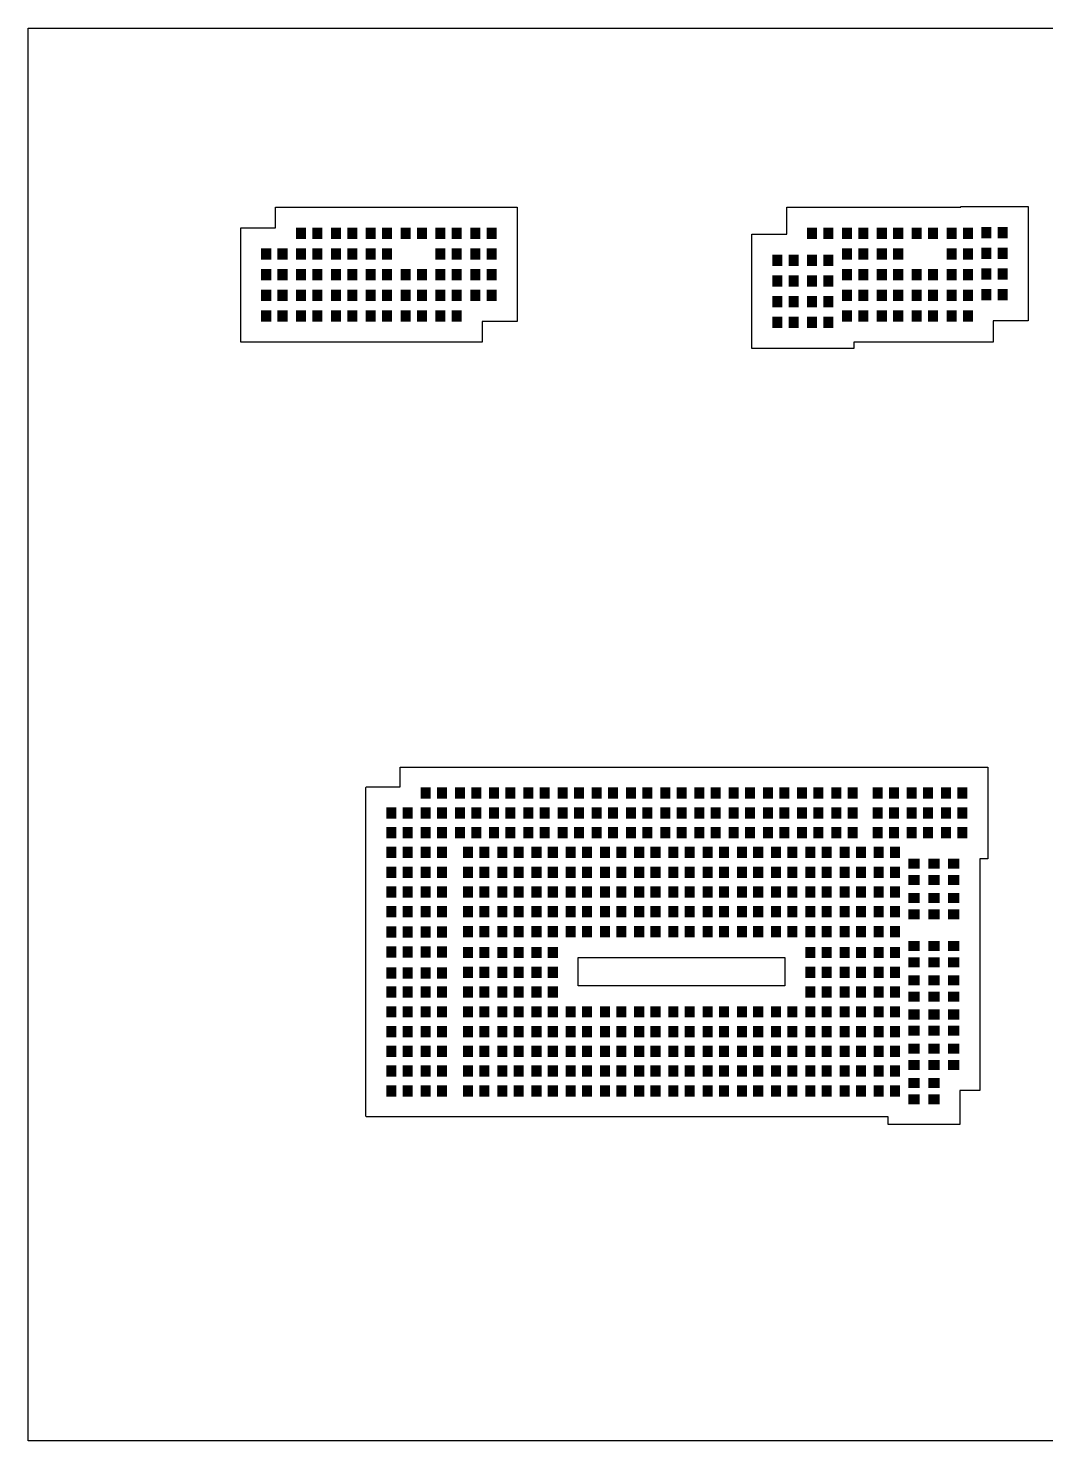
# Model space of a CAD drawing. Extents: x -28000 to 28000, y -22500 to 22500.
# Drawn here: x -28000 to 4405, y -22500 to 22500 of the extents above; entities that cross this region are included whole.
import ezdxf

# ---------------------------------------------------------------- set-up
doc = ezdxf.new("R2010")
doc.units = 0
doc.header["$MEASUREMENT"] = 0
doc.layers.get('0').update_dxf_attribs({"linetype": 'CONTINUOUS'})
doc.layers.add('PKG_OUTLINE', color=31, linetype='CONTINUOUS')
doc.layers.add('SOLDERMASK_PADS_BTM', color=12, linetype='CONTINUOUS')

msp = doc.modelspace()

# ---------------------------------------------------------------- linework, layer by layer
for points in [[(-16769, 12500), (-17359, 12500), (-17879, 12500), (-17879, 12500), (-18469, 12500), (-18989, 12500), (-18989, 12500), (-19579, 12500), (-20099, 12500), (-20099, 12500), (-20689, 12500), (-21209, 12500), (-21232, 12501), (-21233, 12525), (-21233, 13185), (-21233, 13845), (-21233, 14136), (-21233, 14505), (-21233, 14796), (-21233, 15456), (-21233, 16116), (-21232, 16139), (-21209, 16140), (-20689, 16140), (-20123, 16140), (-20123, 16776), (-20122, 16799), (-20099, 16800), (-19579, 16800), (-18528, 16800), (-18008, 16800), (-18008, 16800), (-17418, 16800), (-16898, 16800), (-16898, 16800), (-16308, 16800), (-15788, 16800), (-15788, 16800), (-15198, 16800), (-14678, 16800), (-14678, 16800), (-14088, 16800), (-13568, 16800), (-13568, 16800), (-12978, 16800), (-12458, 16800), (-12434, 16799), (-12433, 16776), (-12433, 16116), (-12433, 15456), (-12433, 15165), (-12433, 14796), (-12433, 14505), (-12433, 13845), (-12433, 13185), (-12434, 13161), (-12458, 13160), (-12978, 13160), (-13543, 13160), (-13543, 12525), (-13544, 12501), (-13568, 12500), (-14088, 12500), (-15139, 12500), (-15659, 12500), (-15659, 12500), (-16249, 12500), (-16769, 12500), (-16769, 12500)], [(-4954, 12299), (-4955, 12323), (-4955, 12983), (-4955, 13643), (-4955, 13934), (-4955, 14303), (-4955, 14594), (-4955, 15254), (-4955, 15914), (-4954, 15937), (-4930, 15938), (-4410, 15938), (-3845, 15938), (-3845, 16776), (-3844, 16799), (-3820, 16800), (-3300, 16800), (-2250, 16800), (-1730, 16800), (-1730, 16800), (-1140, 16800), (-620, 16800), (-620, 16800), (-30, 16800), (490, 16800), (490, 16800), (1080, 16800), (1600, 16800), (1600, 16800), (1705, 16800), (1706, 16817), (1730, 16818), (2250, 16818), (3300, 16818), (3820, 16818), (3844, 16817), (3845, 16794), (3845, 16134), (3845, 15474), (3845, 15183), (3845, 14814), (3845, 14523), (3845, 13863), (3845, 13203), (3844, 13179), (3820, 13178), (3300, 13178), (2735, 13178), (2735, 12525), (2734, 12501), (2710, 12500), (2190, 12500), (1140, 12500), (620, 12500), (620, 12500), (30, 12500), (-490, 12500), (-490, 12500), (-1080, 12500), (-1600, 12500), (-1600, 12500), (-1705, 12500), (-1705, 12323), (-1706, 12299), (-1730, 12298), (-2250, 12298), (-3300, 12298), (-3820, 12298), (-3820, 12298), (-4410, 12298), (-4930, 12298), (-4954, 12299)], [(-16700, -12185), (-17220, -12185), (-17243, -12184), (-17244, -12161), (-17244, -11531), (-17244, -10901), (-17244, -10550), (-17244, -10271), (-17244, -9920), (-17244, -9641), (-17244, -9290), (-17244, -9011), (-17244, -8660), (-17244, -8400), (-17244, -8400), (-17244, -7732), (-17244, -7102), (-17244, -6789), (-17244, -6121), (-17244, -5491), (-17244, -5491), (-17244, -5192), (-17244, -4841), (-17244, -4562), (-17244, -4211), (-17244, -3932), (-17244, -3581), (-17244, -3302), (-17244, -2951), (-17244, -2321), (-17244, -1691), (-17243, -1668), (-17220, -1667), (-16700, -1667), (-16154, -1667), (-16154, -1061), (-16153, -1038), (-16130, -1037), (-15610, -1037), (-15040, -1037), (-14559, -1037), (-14520, -1037), (-14039, -1037), (-13950, -1037), (-13469, -1037), (-13430, -1037), (-12949, -1037), (-12860, -1037), (-12379, -1037), (-12340, -1037), (-11859, -1037), (-11770, -1037), (-11289, -1037), (-11250, -1037), (-10769, -1037), (-10680, -1037), (-10199, -1037), (-10160, -1037), (-9679, -1037), (-9590, -1037), (-9109, -1037), (-9070, -1037), (-8589, -1037), (-8500, -1037), (-8019, -1037), (-7980, -1037), (-7499, -1037), (-7410, -1037), (-6929, -1037), (-6890, -1037), (-6409, -1037), (-6320, -1037), (-5839, -1037), (-5800, -1037), (-5319, -1037), (-5230, -1037), (-4749, -1037), (-4710, -1037), (-4229, -1037), (-4140, -1037), (-3659, -1037), (-3620, -1037), (-3139, -1037), (-3050, -1037), (-2569, -1037), (-2530, -1037), (-2049, -1037), (-1736, -1037), (-1479, -1037), (-1216, -1037), (-959, -1037), (-646, -1037), (-166, -1037), (-126, -1037), (354, -1037), (444, -1037), (924, -1037), (964, -1037), (1444, -1037), (2014, -1037), (2534, -1037), (2558, -1038), (2559, -1061), (2559, -1691), (2559, -2321), (2559, -2672), (2559, -3302), (2559, -3932), (2558, -3956), (2534, -3957), (2304, -3957), (2304, -4421), (2304, -4902), (2304, -4941), (2304, -5422), (2304, -5955), (2304, -5992), (2304, -6475), (2304, -6512), (2304, -7045), (2304, -7526), (2304, -7565), (2304, -8046), (2304, -8135), (2304, -8616), (2304, -8655), (2304, -9136), (2304, -9225), (2304, -9706), (2304, -9745), (2304, -10226), (2304, -10796), (2304, -11316), (2303, -11339), (2280, -11340), (1674, -11340), (1674, -11886), (1674, -12406), (1673, -12429), (1650, -12430), (1020, -12430), (39, -12430), (-591, -12430), (-614, -12429), (-616, -12406), (-616, -12185), (-698, -12185), (-1179, -12185), (-1218, -12185), (-1699, -12185), (-1788, -12185), (-2269, -12185), (-2308, -12185), (-2789, -12185), (-2878, -12185), (-3359, -12185), (-3398, -12185), (-3879, -12185), (-3968, -12185), (-4449, -12185), (-4488, -12185), (-4969, -12185), (-5058, -12185), (-5539, -12185), (-5578, -12185), (-6059, -12185), (-6148, -12185), (-6629, -12185), (-6668, -12185), (-7149, -12185), (-7238, -12185), (-7719, -12185), (-7758, -12185), (-8239, -12185), (-8328, -12185), (-8809, -12185), (-8848, -12185), (-9329, -12185), (-9418, -12185), (-9899, -12185), (-9938, -12185), (-10419, -12185), (-10508, -12185), (-10989, -12185), (-11028, -12185), (-11509, -12185), (-11598, -12185), (-12079, -12185), (-12118, -12185), (-12599, -12185), (-12688, -12185), (-13169, -12185), (-13208, -12185), (-13689, -12185), (-14039, -12185), (-14259, -12185), (-14559, -12185), (-14779, -12185), (-15129, -12185), (-15610, -12185), (-15649, -12185), (-16130, -12185), (-16700, -12185)], [(-10482, -8004), (-10482, -7108), (-3904, -7108), (-3904, -8004), (-10482, -8004)]]:
    msp.add_lwpolyline(points)
at = {"layer": 'PKG_OUTLINE'}
msp.add_lwpolyline([(-28000, -22500), (-28000, 22500), (28000, 22500), (28000, -22500)], close=True, dxfattribs=at)
at = {"layer": 'SOLDERMASK_PADS_BTM'}
for points in [[(-19473, 15790), (-19153, 15790), (-19473, 16150), (-19153, 16150)], [(-18953, 15790), (-18633, 15790), (-18953, 16150), (-18633, 16150)], [(-18363, 15790), (-18043, 15790), (-18363, 16150), (-18043, 16150)], [(-17843, 15790), (-17523, 15790), (-17843, 16150), (-17523, 16150)], [(-17253, 15790), (-16933, 15790), (-17253, 16150), (-16933, 16150)], [(-16733, 15790), (-16413, 15790), (-16733, 16150), (-16413, 16150)], [(-16143, 15790), (-15823, 15790), (-16143, 16150), (-15823, 16150)], [(-15623, 15790), (-15303, 15790), (-15623, 16150), (-15303, 16150)], [(-15033, 15790), (-14713, 15790), (-15033, 16150), (-14713, 16150)], [(-14513, 15790), (-14193, 15790), (-14513, 16150), (-14193, 16150)], [(-13923, 15790), (-13603, 15790), (-13923, 16150), (-13603, 16150)], [(-13403, 15790), (-13083, 15790), (-13403, 16150), (-13083, 16150)], [(-3195, 15790), (-2875, 15790), (-3195, 16150), (-2875, 16150)], [(-2675, 15790), (-2355, 15790), (-2675, 16150), (-2355, 16150)], [(-2085, 15790), (-1765, 15790), (-2085, 16150), (-1765, 16150)], [(-1565, 15790), (-1245, 15790), (-1565, 16150), (-1245, 16150)], [(-975, 15790), (-655, 15790), (-975, 16150), (-655, 16150)], [(-455, 15790), (-135, 15790), (-455, 16150), (-135, 16150)], [(135, 15790), (455, 15790), (135, 16150), (455, 16150)], [(655, 15790), (975, 15790), (655, 16150), (975, 16150)], [(1245, 15790), (1565, 15790), (1245, 16150), (1565, 16150)], [(1765, 15790), (2085, 15790), (1765, 16150), (2085, 16150)], [(2355, 15808), (2675, 15808), (2355, 16168), (2675, 16168)], [(2875, 15808), (3195, 15808), (2875, 16168), (3195, 16168)], [(-20583, 15130), (-20263, 15130), (-20583, 15490), (-20263, 15490)], [(-20063, 15130), (-19743, 15130), (-20063, 15490), (-19743, 15490)], [(-19473, 15130), (-19153, 15130), (-19473, 15490), (-19153, 15490)], [(-18953, 15130), (-18633, 15130), (-18953, 15490), (-18633, 15490)], [(-18363, 15130), (-18043, 15130), (-18363, 15490), (-18043, 15490)], [(-17843, 15130), (-17523, 15130), (-17843, 15490), (-17523, 15490)], [(-17253, 15130), (-16933, 15130), (-17253, 15490), (-16933, 15490)], [(-16733, 15130), (-16413, 15130), (-16733, 15490), (-16413, 15490)], [(-15033, 15130), (-14713, 15130), (-15033, 15490), (-14713, 15490)], [(-14513, 15130), (-14193, 15130), (-14513, 15490), (-14193, 15490)], [(-13923, 15130), (-13603, 15130), (-13923, 15490), (-13603, 15490)], [(-13403, 15130), (-13083, 15130), (-13403, 15490), (-13083, 15490)], [(-2085, 15130), (-1765, 15130), (-2085, 15490), (-1765, 15490)], [(-1565, 15130), (-1245, 15130), (-1565, 15490), (-1245, 15490)], [(-975, 15130), (-655, 15130), (-975, 15490), (-655, 15490)], [(-455, 15130), (-135, 15130), (-455, 15490), (-135, 15490)], [(1245, 15130), (1565, 15130), (1245, 15490), (1565, 15490)], [(1765, 15130), (2085, 15130), (1765, 15490), (2085, 15490)], [(2355, 15148), (2675, 15148), (2355, 15508), (2675, 15508)], [(2875, 15148), (3195, 15148), (2875, 15508), (3195, 15508)], [(-4305, 14928), (-3985, 14928), (-4305, 15288), (-3985, 15288)], [(-3785, 14928), (-3465, 14928), (-3785, 15288), (-3465, 15288)], [(-3195, 14928), (-2875, 14928), (-3195, 15288), (-2875, 15288)], [(-2675, 14928), (-2355, 14928), (-2675, 15288), (-2355, 15288)], [(-20583, 14470), (-20263, 14470), (-20583, 14830), (-20263, 14830)], [(-20063, 14470), (-19743, 14470), (-20063, 14830), (-19743, 14830)], [(-19473, 14470), (-19153, 14470), (-19473, 14830), (-19153, 14830)], [(-18953, 14470), (-18633, 14470), (-18953, 14830), (-18633, 14830)], [(-18363, 14470), (-18043, 14470), (-18363, 14830), (-18043, 14830)], [(-17843, 14470), (-17523, 14470), (-17843, 14830), (-17523, 14830)], [(-17253, 14470), (-16933, 14470), (-17253, 14830), (-16933, 14830)], [(-16733, 14470), (-16413, 14470), (-16733, 14830), (-16413, 14830)], [(-16143, 14470), (-15823, 14470), (-16143, 14830), (-15823, 14830)], [(-15623, 14470), (-15303, 14470), (-15623, 14830), (-15303, 14830)], [(-15033, 14470), (-14713, 14470), (-15033, 14830), (-14713, 14830)], [(-14513, 14470), (-14193, 14470), (-14513, 14830), (-14193, 14830)], [(-13923, 14470), (-13603, 14470), (-13923, 14830), (-13603, 14830)], [(-13403, 14470), (-13083, 14470), (-13403, 14830), (-13083, 14830)], [(-4305, 14268), (-3985, 14268), (-4305, 14628), (-3985, 14628)], [(-3785, 14268), (-3465, 14268), (-3785, 14628), (-3465, 14628)], [(-3195, 14268), (-2875, 14268), (-3195, 14628), (-2875, 14628)], [(-2675, 14268), (-2355, 14268), (-2675, 14628), (-2355, 14628)], [(-2085, 14470), (-1765, 14470), (-2085, 14830), (-1765, 14830)], [(-1565, 14470), (-1245, 14470), (-1565, 14830), (-1245, 14830)], [(-975, 14470), (-655, 14470), (-975, 14830), (-655, 14830)], [(-455, 14470), (-135, 14470), (-455, 14830), (-135, 14830)], [(135, 14470), (455, 14470), (135, 14830), (455, 14830)], [(655, 14470), (975, 14470), (655, 14830), (975, 14830)], [(1245, 14470), (1565, 14470), (1245, 14830), (1565, 14830)], [(1765, 14470), (2085, 14470), (1765, 14830), (2085, 14830)], [(2355, 14488), (2675, 14488), (2355, 14848), (2675, 14848)], [(2875, 14488), (3195, 14488), (2875, 14848), (3195, 14848)], [(-20583, 13810), (-20263, 13810), (-20583, 14170), (-20263, 14170)], [(-20063, 13810), (-19743, 13810), (-20063, 14170), (-19743, 14170)], [(-19473, 13810), (-19153, 13810), (-19473, 14170), (-19153, 14170)], [(-18953, 13810), (-18633, 13810), (-18953, 14170), (-18633, 14170)], [(-18363, 13810), (-18043, 13810), (-18363, 14170), (-18043, 14170)], [(-17843, 13810), (-17523, 13810), (-17843, 14170), (-17523, 14170)], [(-17253, 13810), (-16933, 13810), (-17253, 14170), (-16933, 14170)], [(-16733, 13810), (-16413, 13810), (-16733, 14170), (-16413, 14170)], [(-16143, 13810), (-15823, 13810), (-16143, 14170), (-15823, 14170)], [(-15623, 13810), (-15303, 13810), (-15623, 14170), (-15303, 14170)], [(-15033, 13810), (-14713, 13810), (-15033, 14170), (-14713, 14170)], [(-14513, 13810), (-14193, 13810), (-14513, 14170), (-14193, 14170)], [(-13923, 13810), (-13603, 13810), (-13923, 14170), (-13603, 14170)], [(-13403, 13810), (-13083, 13810), (-13403, 14170), (-13083, 14170)], [(-4305, 13608), (-3985, 13608), (-4305, 13968), (-3985, 13968)], [(-3785, 13608), (-3465, 13608), (-3785, 13968), (-3465, 13968)], [(-3195, 13608), (-2875, 13608), (-3195, 13968), (-2875, 13968)], [(-2675, 13608), (-2355, 13608), (-2675, 13968), (-2355, 13968)], [(-2085, 13810), (-1765, 13810), (-2085, 14170), (-1765, 14170)], [(-1565, 13810), (-1245, 13810), (-1565, 14170), (-1245, 14170)], [(-975, 13810), (-655, 13810), (-975, 14170), (-655, 14170)], [(-455, 13810), (-135, 13810), (-455, 14170), (-135, 14170)], [(135, 13810), (455, 13810), (135, 14170), (455, 14170)], [(655, 13810), (975, 13810), (655, 14170), (975, 14170)], [(1245, 13810), (1565, 13810), (1245, 14170), (1565, 14170)], [(1765, 13810), (2085, 13810), (1765, 14170), (2085, 14170)], [(2355, 13828), (2675, 13828), (2355, 14188), (2675, 14188)], [(2875, 13828), (3195, 13828), (2875, 14188), (3195, 14188)], [(-20583, 13150), (-20263, 13150), (-20583, 13510), (-20263, 13510)], [(-20063, 13150), (-19743, 13150), (-20063, 13510), (-19743, 13510)], [(-19473, 13150), (-19153, 13150), (-19473, 13510), (-19153, 13510)], [(-18953, 13150), (-18633, 13150), (-18953, 13510), (-18633, 13510)], [(-18363, 13150), (-18043, 13150), (-18363, 13510), (-18043, 13510)], [(-17843, 13150), (-17523, 13150), (-17843, 13510), (-17523, 13510)], [(-17253, 13150), (-16933, 13150), (-17253, 13510), (-16933, 13510)], [(-16733, 13150), (-16413, 13150), (-16733, 13510), (-16413, 13510)], [(-16143, 13150), (-15823, 13150), (-16143, 13510), (-15823, 13510)], [(-15623, 13150), (-15303, 13150), (-15623, 13510), (-15303, 13510)], [(-15033, 13150), (-14713, 13150), (-15033, 13510), (-14713, 13510)], [(-14513, 13150), (-14193, 13150), (-14513, 13510), (-14193, 13510)], [(-2085, 13150), (-1765, 13150), (-2085, 13510), (-1765, 13510)], [(-1565, 13150), (-1245, 13150), (-1565, 13510), (-1245, 13510)], [(-975, 13150), (-655, 13150), (-975, 13510), (-655, 13510)], [(-455, 13150), (-135, 13150), (-455, 13510), (-135, 13510)], [(135, 13150), (455, 13150), (135, 13510), (455, 13510)], [(655, 13150), (975, 13150), (655, 13510), (975, 13510)], [(1245, 13150), (1565, 13150), (1245, 13510), (1565, 13510)], [(1765, 13150), (2085, 13150), (1765, 13510), (2085, 13510)], [(-4305, 12948), (-3985, 12948), (-4305, 13308), (-3985, 13308)], [(-3785, 12948), (-3465, 12948), (-3785, 13308), (-3465, 13308)], [(-3195, 12948), (-2875, 12948), (-3195, 13308), (-2875, 13308)], [(-2675, 12948), (-2355, 12948), (-2675, 13308), (-2355, 13308)], [(-15504, -2047), (-15184, -2047), (-15504, -1687), (-15184, -1687)], [(-14984, -2047), (-14664, -2047), (-14984, -1687), (-14664, -1687)], [(-14414, -2047), (-14094, -2047), (-14414, -1687), (-14094, -1687)], [(-13894, -2047), (-13574, -2047), (-13894, -1687), (-13574, -1687)], [(-13324, -2047), (-13004, -2047), (-13324, -1687), (-13004, -1687)], [(-12804, -2047), (-12484, -2047), (-12804, -1687), (-12484, -1687)], [(-12234, -2047), (-11914, -2047), (-12234, -1687), (-11914, -1687)], [(-11714, -2047), (-11394, -2047), (-11714, -1687), (-11394, -1687)], [(-11144, -2047), (-10824, -2047), (-11144, -1687), (-10824, -1687)], [(-10624, -2047), (-10304, -2047), (-10624, -1687), (-10304, -1687)], [(-10054, -2047), (-9734, -2047), (-10054, -1687), (-9734, -1687)], [(-9534, -2047), (-9214, -2047), (-9534, -1687), (-9214, -1687)], [(-8964, -2047), (-8644, -2047), (-8964, -1687), (-8644, -1687)], [(-8444, -2047), (-8124, -2047), (-8444, -1687), (-8124, -1687)], [(-7874, -2047), (-7554, -2047), (-7874, -1687), (-7554, -1687)], [(-7354, -2047), (-7034, -2047), (-7354, -1687), (-7034, -1687)], [(-6784, -2047), (-6464, -2047), (-6784, -1687), (-6464, -1687)], [(-6264, -2047), (-5944, -2047), (-6264, -1687), (-5944, -1687)], [(-5694, -2047), (-5374, -2047), (-5694, -1687), (-5374, -1687)], [(-5174, -2047), (-4854, -2047), (-5174, -1687), (-4854, -1687)], [(-4604, -2047), (-4284, -2047), (-4604, -1687), (-4284, -1687)], [(-4084, -2047), (-3764, -2047), (-4084, -1687), (-3764, -1687)], [(-3514, -2047), (-3194, -2047), (-3514, -1687), (-3194, -1687)], [(-2994, -2047), (-2674, -2047), (-2994, -1687), (-2674, -1687)], [(-2424, -2047), (-2104, -2047), (-2424, -1687), (-2104, -1687)], [(-1904, -2047), (-1584, -2047), (-1904, -1687), (-1584, -1687)], [(-1111, -2047), (-791, -2047), (-1111, -1687), (-791, -1687)], [(-591, -2047), (-271, -2047), (-591, -1687), (-271, -1687)], [(-21, -2047), (299, -2047), (-21, -1687), (299, -1687)], [(499, -2047), (819, -2047), (499, -1687), (819, -1687)], [(1069, -2047), (1389, -2047), (1069, -1687), (1389, -1687)], [(1589, -2047), (1909, -2047), (1589, -1687), (1909, -1687)], [(-16594, -2677), (-16274, -2677), (-16594, -2317), (-16274, -2317)], [(-16074, -2677), (-15754, -2677), (-16074, -2317), (-15754, -2317)], [(-15504, -2677), (-15184, -2677), (-15504, -2317), (-15184, -2317)], [(-14984, -2677), (-14664, -2677), (-14984, -2317), (-14664, -2317)], [(-14414, -2677), (-14094, -2677), (-14414, -2317), (-14094, -2317)], [(-13894, -2677), (-13574, -2677), (-13894, -2317), (-13574, -2317)], [(-13324, -2677), (-13004, -2677), (-13324, -2317), (-13004, -2317)], [(-12804, -2677), (-12484, -2677), (-12804, -2317), (-12484, -2317)], [(-12234, -2677), (-11914, -2677), (-12234, -2317), (-11914, -2317)], [(-11714, -2677), (-11394, -2677), (-11714, -2317), (-11394, -2317)], [(-11144, -2677), (-10824, -2677), (-11144, -2317), (-10824, -2317)], [(-10624, -2677), (-10304, -2677), (-10624, -2317), (-10304, -2317)], [(-10054, -2677), (-9734, -2677), (-10054, -2317), (-9734, -2317)], [(-9534, -2677), (-9214, -2677), (-9534, -2317), (-9214, -2317)], [(-8964, -2677), (-8644, -2677), (-8964, -2317), (-8644, -2317)], [(-8444, -2677), (-8124, -2677), (-8444, -2317), (-8124, -2317)], [(-7874, -2677), (-7554, -2677), (-7874, -2317), (-7554, -2317)], [(-7354, -2677), (-7034, -2677), (-7354, -2317), (-7034, -2317)], [(-6784, -2677), (-6464, -2677), (-6784, -2317), (-6464, -2317)], [(-6264, -2677), (-5944, -2677), (-6264, -2317), (-5944, -2317)], [(-5694, -2677), (-5374, -2677), (-5694, -2317), (-5374, -2317)], [(-5174, -2677), (-4854, -2677), (-5174, -2317), (-4854, -2317)], [(-4604, -2677), (-4284, -2677), (-4604, -2317), (-4284, -2317)], [(-4084, -2677), (-3764, -2677), (-4084, -2317), (-3764, -2317)], [(-3514, -2677), (-3194, -2677), (-3514, -2317), (-3194, -2317)], [(-2994, -2677), (-2674, -2677), (-2994, -2317), (-2674, -2317)], [(-2424, -2677), (-2104, -2677), (-2424, -2317), (-2104, -2317)], [(-1904, -2677), (-1584, -2677), (-1904, -2317), (-1584, -2317)], [(-1111, -2677), (-791, -2677), (-1111, -2317), (-791, -2317)], [(-591, -2677), (-271, -2677), (-591, -2317), (-271, -2317)], [(-21, -2677), (299, -2677), (-21, -2317), (299, -2317)], [(499, -2677), (819, -2677), (499, -2317), (819, -2317)], [(1069, -2677), (1389, -2677), (1069, -2317), (1389, -2317)], [(1589, -2677), (1909, -2677), (1589, -2317), (1909, -2317)], [(-16594, -3307), (-16274, -3307), (-16594, -2947), (-16274, -2947)], [(-16074, -3307), (-15754, -3307), (-16074, -2947), (-15754, -2947)], [(-15504, -3307), (-15184, -3307), (-15504, -2947), (-15184, -2947)], [(-14984, -3307), (-14664, -3307), (-14984, -2947), (-14664, -2947)], [(-14414, -3307), (-14094, -3307), (-14414, -2947), (-14094, -2947)], [(-13894, -3307), (-13574, -3307), (-13894, -2947), (-13574, -2947)], [(-13324, -3307), (-13004, -3307), (-13324, -2947), (-13004, -2947)], [(-12804, -3307), (-12484, -3307), (-12804, -2947), (-12484, -2947)], [(-12234, -3307), (-11914, -3307), (-12234, -2947), (-11914, -2947)], [(-11714, -3307), (-11394, -3307), (-11714, -2947), (-11394, -2947)], [(-11144, -3307), (-10824, -3307), (-11144, -2947), (-10824, -2947)], [(-10624, -3307), (-10304, -3307), (-10624, -2947), (-10304, -2947)], [(-10054, -3307), (-9734, -3307), (-10054, -2947), (-9734, -2947)], [(-9534, -3307), (-9214, -3307), (-9534, -2947), (-9214, -2947)], [(-8964, -3307), (-8644, -3307), (-8964, -2947), (-8644, -2947)], [(-8444, -3307), (-8124, -3307), (-8444, -2947), (-8124, -2947)], [(-7874, -3307), (-7554, -3307), (-7874, -2947), (-7554, -2947)], [(-7354, -3307), (-7034, -3307), (-7354, -2947), (-7034, -2947)], [(-6784, -3307), (-6464, -3307), (-6784, -2947), (-6464, -2947)], [(-6264, -3307), (-5944, -3307), (-6264, -2947), (-5944, -2947)], [(-5694, -3307), (-5374, -3307), (-5694, -2947), (-5374, -2947)], [(-5174, -3307), (-4854, -3307), (-5174, -2947), (-4854, -2947)], [(-4604, -3307), (-4284, -3307), (-4604, -2947), (-4284, -2947)], [(-4084, -3307), (-3764, -3307), (-4084, -2947), (-3764, -2947)], [(-3514, -3307), (-3194, -3307), (-3514, -2947), (-3194, -2947)], [(-2994, -3307), (-2674, -3307), (-2994, -2947), (-2674, -2947)], [(-2424, -3307), (-2104, -3307), (-2424, -2947), (-2104, -2947)], [(-1904, -3307), (-1584, -3307), (-1904, -2947), (-1584, -2947)], [(-1111, -3307), (-791, -3307), (-1111, -2947), (-791, -2947)], [(-591, -3307), (-271, -3307), (-591, -2947), (-271, -2947)], [(-21, -3307), (299, -3307), (-21, -2947), (299, -2947)], [(499, -3307), (819, -3307), (499, -2947), (819, -2947)], [(1069, -3307), (1389, -3307), (1069, -2947), (1389, -2947)], [(1589, -3307), (1909, -3307), (1589, -2947), (1909, -2947)], [(-16594, -3937), (-16274, -3937), (-16594, -3577), (-16274, -3577)], [(-16074, -3937), (-15754, -3937), (-16074, -3577), (-15754, -3577)], [(-15504, -3937), (-15184, -3937), (-15504, -3577), (-15184, -3577)], [(-14984, -3937), (-14664, -3937), (-14984, -3577), (-14664, -3577)], [(-14153, -3937), (-13833, -3937), (-14153, -3577), (-13833, -3577)], [(-13633, -3937), (-13313, -3937), (-13633, -3577), (-13313, -3577)], [(-13063, -3937), (-12743, -3937), (-13063, -3577), (-12743, -3577)], [(-12543, -3937), (-12223, -3937), (-12543, -3577), (-12223, -3577)], [(-11973, -3937), (-11653, -3937), (-11973, -3577), (-11653, -3577)], [(-11453, -3937), (-11133, -3937), (-11453, -3577), (-11133, -3577)], [(-10883, -3937), (-10563, -3937), (-10883, -3577), (-10563, -3577)], [(-10363, -3937), (-10043, -3937), (-10363, -3577), (-10043, -3577)], [(-9793, -3937), (-9473, -3937), (-9793, -3577), (-9473, -3577)], [(-9273, -3937), (-8953, -3937), (-9273, -3577), (-8953, -3577)], [(-8703, -3937), (-8383, -3937), (-8703, -3577), (-8383, -3577)], [(-8183, -3937), (-7863, -3937), (-8183, -3577), (-7863, -3577)], [(-7613, -3937), (-7293, -3937), (-7613, -3577), (-7293, -3577)], [(-7093, -3937), (-6773, -3937), (-7093, -3577), (-6773, -3577)], [(-6523, -3937), (-6203, -3937), (-6523, -3577), (-6203, -3577)], [(-6003, -3937), (-5683, -3937), (-6003, -3577), (-5683, -3577)], [(-5433, -3937), (-5113, -3937), (-5433, -3577), (-5113, -3577)], [(-4913, -3937), (-4593, -3937), (-4913, -3577), (-4593, -3577)], [(-4343, -3937), (-4023, -3937), (-4343, -3577), (-4023, -3577)], [(-3823, -3937), (-3503, -3937), (-3823, -3577), (-3503, -3577)], [(-3253, -3937), (-2933, -3937), (-3253, -3577), (-2933, -3577)], [(-2733, -3937), (-2413, -3937), (-2733, -3577), (-2413, -3577)], [(-2163, -3937), (-1843, -3937), (-2163, -3577), (-1843, -3577)], [(-1643, -3937), (-1323, -3937), (-1643, -3577), (-1323, -3577)], [(-1073, -3937), (-753, -3937), (-1073, -3577), (-753, -3577)], [(-553, -3937), (-233, -3937), (-553, -3577), (-233, -3577)], [(34, -4276), (394, -4276), (34, -3956), (394, -3956)], [(664, -4276), (1024, -4276), (664, -3956), (1024, -3956)], [(1294, -4276), (1654, -4276), (1294, -3956), (1654, -3956)], [(-16594, -4567), (-16274, -4567), (-16594, -4207), (-16274, -4207)], [(-16074, -4567), (-15754, -4567), (-16074, -4207), (-15754, -4207)], [(-15504, -4567), (-15184, -4567), (-15504, -4207), (-15184, -4207)], [(-14984, -4567), (-14664, -4567), (-14984, -4207), (-14664, -4207)], [(-14153, -4567), (-13833, -4567), (-14153, -4207), (-13833, -4207)], [(-13633, -4567), (-13313, -4567), (-13633, -4207), (-13313, -4207)], [(-13063, -4567), (-12743, -4567), (-13063, -4207), (-12743, -4207)], [(-12543, -4567), (-12223, -4567), (-12543, -4207), (-12223, -4207)], [(-11973, -4567), (-11653, -4567), (-11973, -4207), (-11653, -4207)], [(-11453, -4567), (-11133, -4567), (-11453, -4207), (-11133, -4207)], [(-10883, -4567), (-10563, -4567), (-10883, -4207), (-10563, -4207)], [(-10363, -4567), (-10043, -4567), (-10363, -4207), (-10043, -4207)], [(-9793, -4567), (-9473, -4567), (-9793, -4207), (-9473, -4207)], [(-9273, -4567), (-8953, -4567), (-9273, -4207), (-8953, -4207)], [(-8703, -4567), (-8383, -4567), (-8703, -4207), (-8383, -4207)], [(-8183, -4567), (-7863, -4567), (-8183, -4207), (-7863, -4207)], [(-7613, -4567), (-7293, -4567), (-7613, -4207), (-7293, -4207)], [(-7093, -4567), (-6773, -4567), (-7093, -4207), (-6773, -4207)], [(-6523, -4567), (-6203, -4567), (-6523, -4207), (-6203, -4207)], [(-6003, -4567), (-5683, -4567), (-6003, -4207), (-5683, -4207)], [(-5433, -4567), (-5113, -4567), (-5433, -4207), (-5113, -4207)], [(-4913, -4567), (-4593, -4567), (-4913, -4207), (-4593, -4207)], [(-4343, -4567), (-4023, -4567), (-4343, -4207), (-4023, -4207)], [(-3823, -4567), (-3503, -4567), (-3823, -4207), (-3503, -4207)], [(-3253, -4567), (-2933, -4567), (-3253, -4207), (-2933, -4207)], [(-2733, -4567), (-2413, -4567), (-2733, -4207), (-2413, -4207)], [(-2163, -4567), (-1843, -4567), (-2163, -4207), (-1843, -4207)], [(-1643, -4567), (-1323, -4567), (-1643, -4207), (-1323, -4207)], [(-1073, -4567), (-753, -4567), (-1073, -4207), (-753, -4207)], [(-553, -4567), (-233, -4567), (-553, -4207), (-233, -4207)], [(34, -4796), (394, -4796), (34, -4476), (394, -4476)], [(664, -4796), (1024, -4796), (664, -4476), (1024, -4476)], [(1294, -4796), (1654, -4796), (1294, -4476), (1654, -4476)], [(-16594, -5197), (-16274, -5197), (-16594, -4837), (-16274, -4837)], [(-16074, -5197), (-15754, -5197), (-16074, -4837), (-15754, -4837)], [(-15504, -5197), (-15184, -5197), (-15504, -4837), (-15184, -4837)], [(-14984, -5197), (-14664, -5197), (-14984, -4837), (-14664, -4837)], [(-14153, -5197), (-13833, -5197), (-14153, -4837), (-13833, -4837)], [(-13633, -5197), (-13313, -5197), (-13633, -4837), (-13313, -4837)], [(-13063, -5197), (-12743, -5197), (-13063, -4837), (-12743, -4837)], [(-12543, -5197), (-12223, -5197), (-12543, -4837), (-12223, -4837)], [(-11973, -5197), (-11653, -5197), (-11973, -4837), (-11653, -4837)], [(-11453, -5197), (-11133, -5197), (-11453, -4837), (-11133, -4837)], [(-10883, -5197), (-10563, -5197), (-10883, -4837), (-10563, -4837)], [(-10363, -5197), (-10043, -5197), (-10363, -4837), (-10043, -4837)], [(-9793, -5197), (-9473, -5197), (-9793, -4837), (-9473, -4837)], [(-9273, -5197), (-8953, -5197), (-9273, -4837), (-8953, -4837)], [(-8703, -5197), (-8383, -5197), (-8703, -4837), (-8383, -4837)], [(-8183, -5197), (-7863, -5197), (-8183, -4837), (-7863, -4837)], [(-7613, -5197), (-7293, -5197), (-7613, -4837), (-7293, -4837)], [(-7093, -5197), (-6773, -5197), (-7093, -4837), (-6773, -4837)], [(-6523, -5197), (-6203, -5197), (-6523, -4837), (-6203, -4837)], [(-6003, -5197), (-5683, -5197), (-6003, -4837), (-5683, -4837)], [(-5433, -5197), (-5113, -5197), (-5433, -4837), (-5113, -4837)], [(-4913, -5197), (-4593, -5197), (-4913, -4837), (-4593, -4837)], [(-4343, -5197), (-4023, -5197), (-4343, -4837), (-4023, -4837)], [(-3823, -5197), (-3503, -5197), (-3823, -4837), (-3503, -4837)], [(-3253, -5197), (-2933, -5197), (-3253, -4837), (-2933, -4837)], [(-2733, -5197), (-2413, -5197), (-2733, -4837), (-2413, -4837)], [(-2163, -5197), (-1843, -5197), (-2163, -4837), (-1843, -4837)], [(-1643, -5197), (-1323, -5197), (-1643, -4837), (-1323, -4837)], [(-1073, -5197), (-753, -5197), (-1073, -4837), (-753, -4837)], [(-553, -5197), (-233, -5197), (-553, -4837), (-233, -4837)], [(34, -5366), (394, -5366), (34, -5046), (394, -5046)], [(664, -5366), (1024, -5366), (664, -5046), (1024, -5046)], [(1294, -5366), (1654, -5366), (1294, -5046), (1654, -5046)], [(-16594, -5827), (-16274, -5827), (-16594, -5467), (-16274, -5467)], [(-16074, -5827), (-15754, -5827), (-16074, -5467), (-15754, -5467)], [(-15504, -5827), (-15184, -5827), (-15504, -5467), (-15184, -5467)], [(-14984, -5827), (-14664, -5827), (-14984, -5467), (-14664, -5467)], [(-14153, -5827), (-13833, -5827), (-14153, -5467), (-13833, -5467)], [(-13633, -5827), (-13313, -5827), (-13633, -5467), (-13313, -5467)], [(-13063, -5827), (-12743, -5827), (-13063, -5467), (-12743, -5467)], [(-12543, -5827), (-12223, -5827), (-12543, -5467), (-12223, -5467)], [(-11973, -5827), (-11653, -5827), (-11973, -5467), (-11653, -5467)], [(-11453, -5827), (-11133, -5827), (-11453, -5467), (-11133, -5467)], [(-10883, -5827), (-10563, -5827), (-10883, -5467), (-10563, -5467)], [(-10363, -5827), (-10043, -5827), (-10363, -5467), (-10043, -5467)], [(-9793, -5827), (-9473, -5827), (-9793, -5467), (-9473, -5467)], [(-9273, -5827), (-8953, -5827), (-9273, -5467), (-8953, -5467)], [(-8703, -5827), (-8383, -5827), (-8703, -5467), (-8383, -5467)], [(-8183, -5827), (-7863, -5827), (-8183, -5467), (-7863, -5467)], [(-7613, -5827), (-7293, -5827), (-7613, -5467), (-7293, -5467)], [(-7093, -5827), (-6773, -5827), (-7093, -5467), (-6773, -5467)], [(-6523, -5827), (-6203, -5827), (-6523, -5467), (-6203, -5467)], [(-6003, -5827), (-5683, -5827), (-6003, -5467), (-5683, -5467)], [(-5433, -5827), (-5113, -5827), (-5433, -5467), (-5113, -5467)], [(-4913, -5827), (-4593, -5827), (-4913, -5467), (-4593, -5467)], [(-4343, -5827), (-4023, -5827), (-4343, -5467), (-4023, -5467)], [(-3823, -5827), (-3503, -5827), (-3823, -5467), (-3503, -5467)], [(-3253, -5827), (-2933, -5827), (-3253, -5467), (-2933, -5467)], [(-2733, -5827), (-2413, -5827), (-2733, -5467), (-2413, -5467)], [(-2163, -5827), (-1843, -5827), (-2163, -5467), (-1843, -5467)], [(-1643, -5827), (-1323, -5827), (-1643, -5467), (-1323, -5467)], [(-1073, -5827), (-753, -5827), (-1073, -5467), (-753, -5467)], [(-553, -5827), (-233, -5827), (-553, -5467), (-233, -5467)], [(34, -5886), (394, -5886), (34, -5566), (394, -5566)], [(664, -5886), (1024, -5886), (664, -5566), (1024, -5566)], [(1294, -5886), (1654, -5886), (1294, -5566), (1654, -5566)], [(-16594, -6476), (-16274, -6476), (-16594, -6116), (-16274, -6116)], [(-16074, -6476), (-15754, -6476), (-16074, -6116), (-15754, -6116)], [(-15504, -6476), (-15184, -6476), (-15504, -6116), (-15184, -6116)], [(-14984, -6476), (-14664, -6476), (-14984, -6116), (-14664, -6116)], [(-14153, -6457), (-13833, -6457), (-14153, -6097), (-13833, -6097)], [(-13633, -6457), (-13313, -6457), (-13633, -6097), (-13313, -6097)], [(-13063, -6457), (-12743, -6457), (-13063, -6097), (-12743, -6097)], [(-12543, -6457), (-12223, -6457), (-12543, -6097), (-12223, -6097)], [(-11973, -6457), (-11653, -6457), (-11973, -6097), (-11653, -6097)], [(-11453, -6457), (-11133, -6457), (-11453, -6097), (-11133, -6097)], [(-10883, -6457), (-10563, -6457), (-10883, -6097), (-10563, -6097)], [(-10363, -6457), (-10043, -6457), (-10363, -6097), (-10043, -6097)], [(-9793, -6457), (-9473, -6457), (-9793, -6097), (-9473, -6097)], [(-9273, -6457), (-8953, -6457), (-9273, -6097), (-8953, -6097)], [(-8703, -6457), (-8383, -6457), (-8703, -6097), (-8383, -6097)], [(-8183, -6457), (-7863, -6457), (-8183, -6097), (-7863, -6097)], [(-7613, -6457), (-7293, -6457), (-7613, -6097), (-7293, -6097)], [(-7093, -6457), (-6773, -6457), (-7093, -6097), (-6773, -6097)], [(-6523, -6457), (-6203, -6457), (-6523, -6097), (-6203, -6097)], [(-6003, -6457), (-5683, -6457), (-6003, -6097), (-5683, -6097)], [(-5433, -6457), (-5113, -6457), (-5433, -6097), (-5113, -6097)], [(-4913, -6457), (-4593, -6457), (-4913, -6097), (-4593, -6097)], [(-4343, -6457), (-4023, -6457), (-4343, -6097), (-4023, -6097)], [(-3823, -6457), (-3503, -6457), (-3823, -6097), (-3503, -6097)], [(-3253, -6457), (-2933, -6457), (-3253, -6097), (-2933, -6097)], [(-2733, -6457), (-2413, -6457), (-2733, -6097), (-2413, -6097)], [(-2163, -6457), (-1843, -6457), (-2163, -6097), (-1843, -6097)], [(-1643, -6457), (-1323, -6457), (-1643, -6097), (-1323, -6097)], [(-1073, -6457), (-753, -6457), (-1073, -6097), (-753, -6097)], [(-553, -6457), (-233, -6457), (-553, -6097), (-233, -6097)], [(-16594, -7106), (-16274, -7106), (-16594, -6746), (-16274, -6746)], [(-16074, -7106), (-15754, -7106), (-16074, -6746), (-15754, -6746)], [(-15504, -7106), (-15184, -7106), (-15504, -6746), (-15184, -6746)], [(-14984, -7106), (-14664, -7106), (-14984, -6746), (-14664, -6746)], [(34, -6900), (394, -6900), (34, -6580), (394, -6580)], [(664, -6900), (1024, -6900), (664, -6580), (1024, -6580)], [(1294, -6900), (1654, -6900), (1294, -6580), (1654, -6580)], [(-14153, -7125), (-13833, -7125), (-14153, -6765), (-13833, -6765)], [(-13633, -7125), (-13313, -7125), (-13633, -6765), (-13313, -6765)], [(-13063, -7125), (-12743, -7125), (-13063, -6765), (-12743, -6765)], [(-12543, -7125), (-12223, -7125), (-12543, -6765), (-12223, -6765)], [(-11973, -7125), (-11653, -7125), (-11973, -6765), (-11653, -6765)], [(-11453, -7125), (-11133, -7125), (-11453, -6765), (-11133, -6765)], [(-3253, -7125), (-2933, -7125), (-3253, -6765), (-2933, -6765)], [(-2733, -7125), (-2413, -7125), (-2733, -6765), (-2413, -6765)], [(-2163, -7125), (-1843, -7125), (-2163, -6765), (-1843, -6765)], [(-1643, -7125), (-1323, -7125), (-1643, -6765), (-1323, -6765)], [(-1073, -7125), (-753, -7125), (-1073, -6765), (-753, -6765)], [(-553, -7125), (-233, -7125), (-553, -6765), (-233, -6765)], [(34, -7420), (394, -7420), (34, -7100), (394, -7100)], [(664, -7420), (1024, -7420), (664, -7100), (1024, -7100)], [(1294, -7420), (1654, -7420), (1294, -7100), (1654, -7100)], [(-16594, -7775), (-16274, -7775), (-16594, -7415), (-16274, -7415)], [(-16074, -7775), (-15754, -7775), (-16074, -7415), (-15754, -7415)], [(-15504, -7775), (-15184, -7775), (-15504, -7415), (-15184, -7415)], [(-14984, -7775), (-14664, -7775), (-14984, -7415), (-14664, -7415)], [(-14153, -7755), (-13833, -7755), (-14153, -7395), (-13833, -7395)], [(-13633, -7755), (-13313, -7755), (-13633, -7395), (-13313, -7395)], [(-13063, -7755), (-12743, -7755), (-13063, -7395), (-12743, -7395)], [(-12543, -7755), (-12223, -7755), (-12543, -7395), (-12223, -7395)], [(-11973, -7755), (-11653, -7755), (-11973, -7395), (-11653, -7395)], [(-11453, -7755), (-11133, -7755), (-11453, -7395), (-11133, -7395)], [(-3253, -7755), (-2933, -7755), (-3253, -7395), (-2933, -7395)], [(-2733, -7755), (-2413, -7755), (-2733, -7395), (-2413, -7395)], [(-2163, -7755), (-1843, -7755), (-2163, -7395), (-1843, -7395)], [(-1643, -7755), (-1323, -7755), (-1643, -7395), (-1323, -7395)], [(-1073, -7755), (-753, -7755), (-1073, -7395), (-753, -7395)], [(-553, -7755), (-233, -7755), (-553, -7395), (-233, -7395)], [(-16594, -8385), (-16274, -8385), (-16594, -8025), (-16274, -8025)], [(-16074, -8385), (-15754, -8385), (-16074, -8025), (-15754, -8025)], [(-15504, -8385), (-15184, -8385), (-15504, -8025), (-15184, -8025)], [(-14984, -8385), (-14664, -8385), (-14984, -8025), (-14664, -8025)], [(-14153, -8385), (-13833, -8385), (-14153, -8025), (-13833, -8025)], [(-13633, -8385), (-13313, -8385), (-13633, -8025), (-13313, -8025)], [(-13063, -8385), (-12743, -8385), (-13063, -8025), (-12743, -8025)], [(-12543, -8385), (-12223, -8385), (-12543, -8025), (-12223, -8025)], [(-11973, -8385), (-11653, -8385), (-11973, -8025), (-11653, -8025)], [(-11453, -8385), (-11133, -8385), (-11453, -8025), (-11133, -8025)], [(-3253, -8385), (-2933, -8385), (-3253, -8025), (-2933, -8025)], [(-2733, -8385), (-2413, -8385), (-2733, -8025), (-2413, -8025)], [(-2163, -8385), (-1843, -8385), (-2163, -8025), (-1843, -8025)], [(-1643, -8385), (-1323, -8385), (-1643, -8025), (-1323, -8025)], [(-1073, -8385), (-753, -8385), (-1073, -8025), (-753, -8025)], [(-553, -8385), (-233, -8385), (-553, -8025), (-233, -8025)], [(34, -7990), (394, -7990), (34, -7670), (394, -7670)], [(664, -7990), (1024, -7990), (664, -7670), (1024, -7670)], [(1294, -7990), (1654, -7990), (1294, -7670), (1654, -7670)], [(34, -8510), (394, -8510), (34, -8190), (394, -8190)], [(664, -8510), (1024, -8510), (664, -8190), (1024, -8190)], [(1294, -8510), (1654, -8510), (1294, -8190), (1654, -8190)], [(-16594, -9015), (-16274, -9015), (-16594, -8655), (-16274, -8655)], [(-16074, -9015), (-15754, -9015), (-16074, -8655), (-15754, -8655)], [(-15504, -9015), (-15184, -9015), (-15504, -8655), (-15184, -8655)], [(-14984, -9015), (-14664, -9015), (-14984, -8655), (-14664, -8655)], [(-14153, -9015), (-13833, -9015), (-14153, -8655), (-13833, -8655)], [(-13633, -9015), (-13313, -9015), (-13633, -8655), (-13313, -8655)], [(-13063, -9015), (-12743, -9015), (-13063, -8655), (-12743, -8655)], [(-12543, -9015), (-12223, -9015), (-12543, -8655), (-12223, -8655)], [(-11973, -9015), (-11653, -9015), (-11973, -8655), (-11653, -8655)], [(-11453, -9015), (-11133, -9015), (-11453, -8655), (-11133, -8655)], [(-10883, -9015), (-10563, -9015), (-10883, -8655), (-10563, -8655)], [(-10363, -9015), (-10043, -9015), (-10363, -8655), (-10043, -8655)], [(-9793, -9015), (-9473, -9015), (-9793, -8655), (-9473, -8655)], [(-9273, -9015), (-8953, -9015), (-9273, -8655), (-8953, -8655)], [(-8703, -9015), (-8383, -9015), (-8703, -8655), (-8383, -8655)], [(-8183, -9015), (-7863, -9015), (-8183, -8655), (-7863, -8655)], [(-7613, -9015), (-7293, -9015), (-7613, -8655), (-7293, -8655)], [(-7093, -9015), (-6773, -9015), (-7093, -8655), (-6773, -8655)], [(-6523, -9015), (-6203, -9015), (-6523, -8655), (-6203, -8655)], [(-6003, -9015), (-5683, -9015), (-6003, -8655), (-5683, -8655)], [(-5433, -9015), (-5113, -9015), (-5433, -8655), (-5113, -8655)], [(-4913, -9015), (-4593, -9015), (-4913, -8655), (-4593, -8655)], [(-4343, -9015), (-4023, -9015), (-4343, -8655), (-4023, -8655)], [(-3823, -9015), (-3503, -9015), (-3823, -8655), (-3503, -8655)], [(-3253, -9015), (-2933, -9015), (-3253, -8655), (-2933, -8655)], [(-2733, -9015), (-2413, -9015), (-2733, -8655), (-2413, -8655)], [(-2163, -9015), (-1843, -9015), (-2163, -8655), (-1843, -8655)], [(-1643, -9015), (-1323, -9015), (-1643, -8655), (-1323, -8655)], [(-1073, -9015), (-753, -9015), (-1073, -8655), (-753, -8655)], [(-553, -9015), (-233, -9015), (-553, -8655), (-233, -8655)], [(34, -9080), (394, -9080), (34, -8760), (394, -8760)], [(664, -9080), (1024, -9080), (664, -8760), (1024, -8760)], [(1294, -9080), (1654, -9080), (1294, -8760), (1654, -8760)], [(-16594, -9645), (-16274, -9645), (-16594, -9285), (-16274, -9285)], [(-16074, -9645), (-15754, -9645), (-16074, -9285), (-15754, -9285)], [(-15504, -9645), (-15184, -9645), (-15504, -9285), (-15184, -9285)], [(-14984, -9645), (-14664, -9645), (-14984, -9285), (-14664, -9285)], [(-14153, -9645), (-13833, -9645), (-14153, -9285), (-13833, -9285)], [(-13633, -9645), (-13313, -9645), (-13633, -9285), (-13313, -9285)], [(-13063, -9645), (-12743, -9645), (-13063, -9285), (-12743, -9285)], [(-12543, -9645), (-12223, -9645), (-12543, -9285), (-12223, -9285)], [(-11973, -9645), (-11653, -9645), (-11973, -9285), (-11653, -9285)], [(-11453, -9645), (-11133, -9645), (-11453, -9285), (-11133, -9285)], [(-10883, -9645), (-10563, -9645), (-10883, -9285), (-10563, -9285)], [(-10363, -9645), (-10043, -9645), (-10363, -9285), (-10043, -9285)], [(-9793, -9645), (-9473, -9645), (-9793, -9285), (-9473, -9285)], [(-9273, -9645), (-8953, -9645), (-9273, -9285), (-8953, -9285)], [(-8703, -9645), (-8383, -9645), (-8703, -9285), (-8383, -9285)], [(-8183, -9645), (-7863, -9645), (-8183, -9285), (-7863, -9285)], [(-7613, -9645), (-7293, -9645), (-7613, -9285), (-7293, -9285)], [(-7093, -9645), (-6773, -9645), (-7093, -9285), (-6773, -9285)], [(-6523, -9645), (-6203, -9645), (-6523, -9285), (-6203, -9285)], [(-6003, -9645), (-5683, -9645), (-6003, -9285), (-5683, -9285)], [(-5433, -9645), (-5113, -9645), (-5433, -9285), (-5113, -9285)], [(-4913, -9645), (-4593, -9645), (-4913, -9285), (-4593, -9285)], [(-4343, -9645), (-4023, -9645), (-4343, -9285), (-4023, -9285)], [(-3823, -9645), (-3503, -9645), (-3823, -9285), (-3503, -9285)], [(-3253, -9645), (-2933, -9645), (-3253, -9285), (-2933, -9285)], [(-2733, -9645), (-2413, -9645), (-2733, -9285), (-2413, -9285)], [(-2163, -9645), (-1843, -9645), (-2163, -9285), (-1843, -9285)], [(-1643, -9645), (-1323, -9645), (-1643, -9285), (-1323, -9285)], [(-1073, -9645), (-753, -9645), (-1073, -9285), (-753, -9285)], [(-553, -9645), (-233, -9645), (-553, -9285), (-233, -9285)], [(34, -9600), (394, -9600), (34, -9280), (394, -9280)], [(664, -9600), (1024, -9600), (664, -9280), (1024, -9280)], [(1294, -9600), (1654, -9600), (1294, -9280), (1654, -9280)], [(34, -10170), (394, -10170), (34, -9850), (394, -9850)], [(664, -10170), (1024, -10170), (664, -9850), (1024, -9850)], [(1294, -10170), (1654, -10170), (1294, -9850), (1654, -9850)], [(-16594, -10275), (-16274, -10275), (-16594, -9915), (-16274, -9915)], [(-16074, -10275), (-15754, -10275), (-16074, -9915), (-15754, -9915)], [(-15504, -10275), (-15184, -10275), (-15504, -9915), (-15184, -9915)], [(-14984, -10275), (-14664, -10275), (-14984, -9915), (-14664, -9915)], [(-14153, -10275), (-13833, -10275), (-14153, -9915), (-13833, -9915)], [(-13633, -10275), (-13313, -10275), (-13633, -9915), (-13313, -9915)], [(-13063, -10275), (-12743, -10275), (-13063, -9915), (-12743, -9915)], [(-12543, -10275), (-12223, -10275), (-12543, -9915), (-12223, -9915)], [(-11973, -10275), (-11653, -10275), (-11973, -9915), (-11653, -9915)], [(-11453, -10275), (-11133, -10275), (-11453, -9915), (-11133, -9915)], [(-10883, -10275), (-10563, -10275), (-10883, -9915), (-10563, -9915)], [(-10363, -10275), (-10043, -10275), (-10363, -9915), (-10043, -9915)], [(-9793, -10275), (-9473, -10275), (-9793, -9915), (-9473, -9915)], [(-9273, -10275), (-8953, -10275), (-9273, -9915), (-8953, -9915)], [(-8703, -10275), (-8383, -10275), (-8703, -9915), (-8383, -9915)], [(-8183, -10275), (-7863, -10275), (-8183, -9915), (-7863, -9915)], [(-7613, -10275), (-7293, -10275), (-7613, -9915), (-7293, -9915)], [(-7093, -10275), (-6773, -10275), (-7093, -9915), (-6773, -9915)], [(-6523, -10275), (-6203, -10275), (-6523, -9915), (-6203, -9915)], [(-6003, -10275), (-5683, -10275), (-6003, -9915), (-5683, -9915)], [(-5433, -10275), (-5113, -10275), (-5433, -9915), (-5113, -9915)], [(-4913, -10275), (-4593, -10275), (-4913, -9915), (-4593, -9915)], [(-4343, -10275), (-4023, -10275), (-4343, -9915), (-4023, -9915)], [(-3823, -10275), (-3503, -10275), (-3823, -9915), (-3503, -9915)], [(-3253, -10275), (-2933, -10275), (-3253, -9915), (-2933, -9915)], [(-2733, -10275), (-2413, -10275), (-2733, -9915), (-2413, -9915)], [(-2163, -10275), (-1843, -10275), (-2163, -9915), (-1843, -9915)], [(-1643, -10275), (-1323, -10275), (-1643, -9915), (-1323, -9915)], [(-1073, -10275), (-753, -10275), (-1073, -9915), (-753, -9915)], [(-553, -10275), (-233, -10275), (-553, -9915), (-233, -9915)], [(-16594, -10905), (-16274, -10905), (-16594, -10545), (-16274, -10545)], [(-16074, -10905), (-15754, -10905), (-16074, -10545), (-15754, -10545)], [(-15504, -10905), (-15184, -10905), (-15504, -10545), (-15184, -10545)], [(-14984, -10905), (-14664, -10905), (-14984, -10545), (-14664, -10545)], [(-14153, -10905), (-13833, -10905), (-14153, -10545), (-13833, -10545)], [(-13633, -10905), (-13313, -10905), (-13633, -10545), (-13313, -10545)], [(-13063, -10905), (-12743, -10905), (-13063, -10545), (-12743, -10545)], [(-12543, -10905), (-12223, -10905), (-12543, -10545), (-12223, -10545)], [(-11973, -10905), (-11653, -10905), (-11973, -10545), (-11653, -10545)], [(-11453, -10905), (-11133, -10905), (-11453, -10545), (-11133, -10545)], [(-10883, -10905), (-10563, -10905), (-10883, -10545), (-10563, -10545)], [(-10363, -10905), (-10043, -10905), (-10363, -10545), (-10043, -10545)], [(-9793, -10905), (-9473, -10905), (-9793, -10545), (-9473, -10545)], [(-9273, -10905), (-8953, -10905), (-9273, -10545), (-8953, -10545)], [(-8703, -10905), (-8383, -10905), (-8703, -10545), (-8383, -10545)], [(-8703, -10905), (-8383, -10905), (-8703, -10545), (-8383, -10545)], [(-8183, -10905), (-7863, -10905), (-8183, -10545), (-7863, -10545)], [(-8183, -10905), (-7863, -10905), (-8183, -10545), (-7863, -10545)], [(-7613, -10905), (-7293, -10905), (-7613, -10545), (-7293, -10545)], [(-7093, -10905), (-6773, -10905), (-7093, -10545), (-6773, -10545)], [(-6523, -10905), (-6203, -10905), (-6523, -10545), (-6203, -10545)], [(-6003, -10905), (-5683, -10905), (-6003, -10545), (-5683, -10545)], [(-5433, -10905), (-5113, -10905), (-5433, -10545), (-5113, -10545)], [(-4913, -10905), (-4593, -10905), (-4913, -10545), (-4593, -10545)], [(-4343, -10905), (-4023, -10905), (-4343, -10545), (-4023, -10545)], [(-3823, -10905), (-3503, -10905), (-3823, -10545), (-3503, -10545)], [(-3253, -10905), (-2933, -10905), (-3253, -10545), (-2933, -10545)], [(-2733, -10905), (-2413, -10905), (-2733, -10545), (-2413, -10545)], [(-2163, -10905), (-1843, -10905), (-2163, -10545), (-1843, -10545)], [(-1643, -10905), (-1323, -10905), (-1643, -10545), (-1323, -10545)], [(-1073, -10905), (-753, -10905), (-1073, -10545), (-753, -10545)], [(-553, -10905), (-233, -10905), (-553, -10545), (-233, -10545)], [(34, -10690), (394, -10690), (34, -10370), (394, -10370)], [(664, -10690), (1024, -10690), (664, -10370), (1024, -10370)], [(1294, -10690), (1654, -10690), (1294, -10370), (1654, -10370)], [(-16594, -11535), (-16274, -11535), (-16594, -11175), (-16274, -11175)], [(-16074, -11535), (-15754, -11535), (-16074, -11175), (-15754, -11175)], [(-15504, -11535), (-15184, -11535), (-15504, -11175), (-15184, -11175)], [(-14984, -11535), (-14664, -11535), (-14984, -11175), (-14664, -11175)], [(-14153, -11535), (-13833, -11535), (-14153, -11175), (-13833, -11175)], [(-13633, -11535), (-13313, -11535), (-13633, -11175), (-13313, -11175)], [(-13063, -11535), (-12743, -11535), (-13063, -11175), (-12743, -11175)], [(-12543, -11535), (-12223, -11535), (-12543, -11175), (-12223, -11175)], [(-11973, -11535), (-11653, -11535), (-11973, -11175), (-11653, -11175)], [(-11453, -11535), (-11133, -11535), (-11453, -11175), (-11133, -11175)], [(-10883, -11535), (-10563, -11535), (-10883, -11175), (-10563, -11175)], [(-10363, -11535), (-10043, -11535), (-10363, -11175), (-10043, -11175)], [(-9793, -11535), (-9473, -11535), (-9793, -11175), (-9473, -11175)], [(-9273, -11535), (-8953, -11535), (-9273, -11175), (-8953, -11175)], [(-8703, -11535), (-8383, -11535), (-8703, -11175), (-8383, -11175)], [(-8183, -11535), (-7863, -11535), (-8183, -11175), (-7863, -11175)], [(-7613, -11535), (-7293, -11535), (-7613, -11175), (-7293, -11175)], [(-7093, -11535), (-6773, -11535), (-7093, -11175), (-6773, -11175)], [(-6523, -11535), (-6203, -11535), (-6523, -11175), (-6203, -11175)], [(-6003, -11535), (-5683, -11535), (-6003, -11175), (-5683, -11175)], [(-5433, -11535), (-5113, -11535), (-5433, -11175), (-5113, -11175)], [(-4913, -11535), (-4593, -11535), (-4913, -11175), (-4593, -11175)], [(-4343, -11535), (-4023, -11535), (-4343, -11175), (-4023, -11175)], [(-3823, -11535), (-3503, -11535), (-3823, -11175), (-3503, -11175)], [(-3253, -11535), (-2933, -11535), (-3253, -11175), (-2933, -11175)], [(-2733, -11535), (-2413, -11535), (-2733, -11175), (-2413, -11175)], [(-2163, -11535), (-1843, -11535), (-2163, -11175), (-1843, -11175)], [(-1643, -11535), (-1323, -11535), (-1643, -11175), (-1323, -11175)], [(-1073, -11535), (-753, -11535), (-1073, -11175), (-753, -11175)], [(-553, -11535), (-233, -11535), (-553, -11175), (-233, -11175)], [(34, -11260), (394, -11260), (34, -10940), (394, -10940)], [(664, -11260), (1024, -11260), (664, -10940), (1024, -10940)], [(34, -11780), (394, -11780), (34, -11460), (394, -11460)], [(664, -11780), (1024, -11780), (664, -11460), (1024, -11460)]]:
    msp.add_solid(points, dxfattribs=at)

doc.saveas('drawing.dxf')
